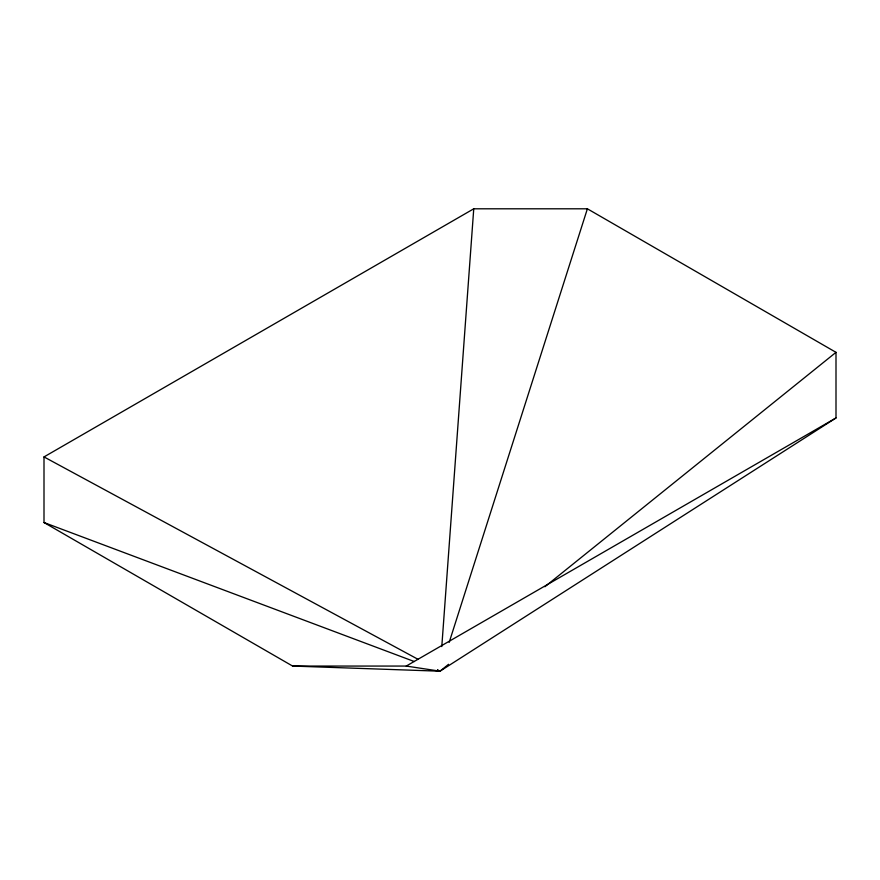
<?xml version="1.0" encoding="UTF-8"?>
<svg xmlns="http://www.w3.org/2000/svg" width="880" height="880" viewBox="0 0 880 880"><rect width="100%" height="100%" fill="white"/><g stroke="black" fill="none" stroke-linecap="round" stroke-linejoin="round"><path stroke-width="1.32" d="M441.793 646.569L473.748 208.802L587.389 208.802L836 352.341L836 417.956L440 671.198L292.611 666.061L44 522.522L44 456.918L473.748 208.802M449.185 642.378L587.389 208.802M448.558 664.301L440 671.198L406.252 666.061L292.611 666.061M544.885 586.74L836 352.341M406.252 666.061L836 417.956M44 522.522L414.282 661.54M437.426 670.23L440 671.198L437.58 669.889M44 456.918L418.264 659.439"/></g></svg>
